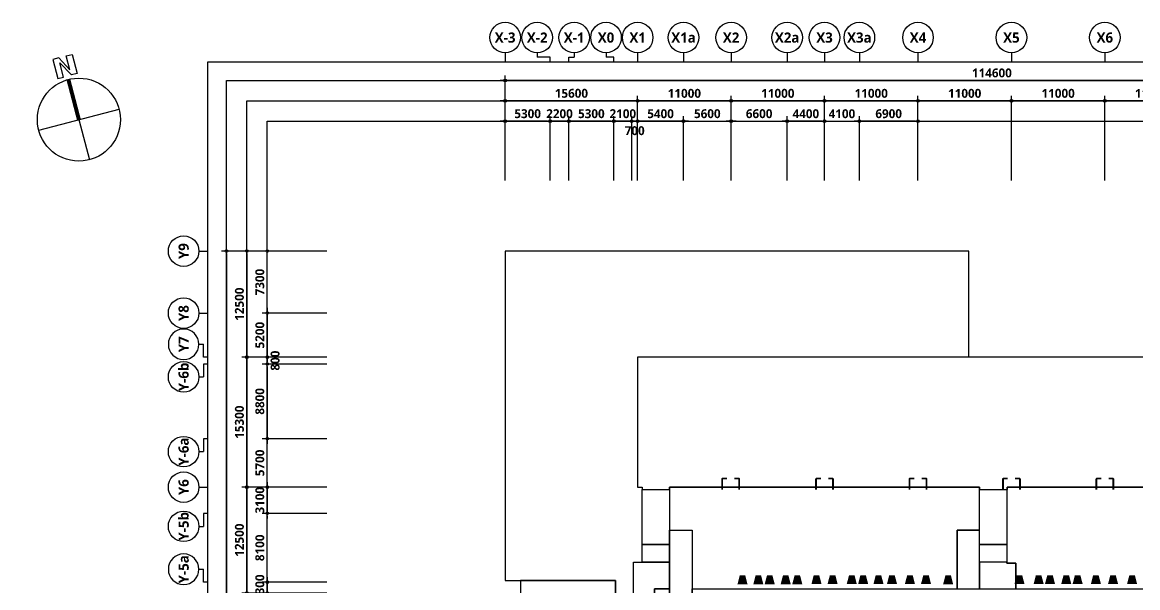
# Model space of a CAD drawing. Header units: millimetres. Extents: x 10941 to 1002000, y 7641 to 169666.
# Drawn here: x 10941 to 142247, y 103066 to 169666 of the extents above; entities that cross this region are included whole.
import ezdxf
from ezdxf.enums import TextEntityAlignment as Align

# ---------------------------------------------------------------- set-up
doc = ezdxf.new("R2010")
doc.units = ezdxf.units.MM
doc.header["$LTSCALE"] = 400
doc.header["$MEASUREMENT"] = 0
doc.header["$PDSIZE"] = -10
doc.layers.get('0').update_dxf_attribs({"linetype": 'CONTINUOUS'})
doc.layers.get('Defpoints').update_dxf_attribs({"color": 153, "linetype": 'CONTINUOUS'})
for name, color, linetype in [('A-ANNO-SYMB', 7, 'CONTINUOUS'), ('A-ANNO-TEXT1', 7, 'CONTINUOUS'), ('A-B2~4', 3, 'CONTINUOUS'), ('A-B3', 4, 'CONTINUOUS'), ('A-ST-AXIS-BUB', 7, 'CONTINUOUS'), ('A-ST-AXIS-DIM', 7, 'CONTINUOUS'), ('X-SEC-종$0$A-ST-AXIS-BUB', 7, 'CONTINUOUS')]:
    doc.layers.add(name, color=color, linetype=linetype)
doc.layers.add('Defpoint', color=161, linetype='CONTINUOUS', plot=False)
doc.layers.add('면적', color=210, linetype='CONTINUOUS', plot=False)
doc.styles.add('SH_대대리576', font='')
doc.styles.get('SH_대대리576').set_extended_font_data('NanumGothic', bold=True)
doc.dimstyles.new('SHP 600', dxfattribs={"dimscale": 300, "dimtxt": 3.5, "dimasz": 1, "dimexe": 2, "dimexo": 2, "dimgap": 1, "dimtad": 1, "dimdec": 0, "dimzin": 0, "dimdsep": 46, "dimtxsty": 'SH_대대리576', "dimblk": 'DIMDOT', "dimcen": 0.09, "dimclrt": 3, "dimadec": 0, "dimazin": 1, "dimtfac": 1, "dimtdec": 0, "dimtix": 1, "dimtmove": 2, "dimatfit": 0, "dimldrblk": 'DIMDOT', "dimfxl": 1, "dimtolj": 1, "dimtzin": 0, "dimarcsym": 0})

# ---------------------------------------------------------------- blocks, each defined once
blk = doc.blocks.new('G$C67953E58')
at = {"layer": '면적'}
for points in [[(95200, 72300), (54600, 72300), (54600, 84800), (48600, 84800), (0, 84800), (0, 46000), (1300, 46000), (1800, 46000), (13000, 46000), (13000, 40100), (15100, 40100), (15100, 48150), (16150, 48150), (16150, 50250), (16150, 56700), (19350, 56700), (19350, 56700), (19350, 57000), (55850, 57000), (55850, 56700), (55850, 56700), (59100, 56700), (59100, 57000), (95200, 57000)], [(16150, 56700), (19350, 56700), (19350, 50250), (16150, 50250)], [(19350, 56700), (19350, 51920), (22000, 51920), (22000, 45000), (53200, 45000), (53200, 51920), (55850, 51920), (55850, 56700), (55850, 56700), (55850, 57000), (19350, 57000), (19350, 56700)], [(55850, 56700), (59050, 56700), (59050, 50250), (55850, 50250)], [(59100, 57000), (59100, 56700), (59050, 56700), (59050, 48025), (60100, 48025), (60100, 45000), (108200, 45000), (108200, 51920), (110850, 51920), (110850, 56450), (110850, 56450), (110850, 57000)], [(110850, 56450), (114050, 56450), (114050, 50250), (110850, 50250)], [(17570, 42890), (17570, 44250), (19350, 44250), (19350, 51920), (22000, 51920), (22000, 45000), (22000, 45000), (22000, 42890), (19350, 42890), (19350, 42890)], [(53200, 45025), (55850, 45025), (55850, 51920), (53200, 51920)], [(110850, 45025), (108200, 45025), (108200, 51920), (110850, 51920)], [(19350, 48150), (16150, 48150), (16150, 50250), (19350, 50250)], [(55850, 50250), (59050, 50250), (59050, 48150), (55850, 48150)], [(110850, 50250), (114050, 50250), (114050, 48150), (110850, 48150)], [(15100, 48150), (19350, 48150), (19350, 45000), (17570, 45000), (17570, 42890), (19350, 42890), (19350, 39090), (15100, 39090)], [(55850, 48150), (55850, 45025), (60100, 45025), (60100, 48025), (59050, 48025), (59050, 48150)], [(110850, 48150), (114600, 48150), (114600, 45025), (110850, 45025)], [(0, 40100), (0, 34000), (5100, 34000), (5100, 40100), (13000, 40100), (13000, 46000), (1800, 46000), (1800, 40100)], [(17570, 45000), (19350, 45000), (19350, 44250), (17570, 44250)], [(19350, 33800), (19350, 42890), (22000, 42890), (22000, 45000), (53200, 45000), (53200, 45025), (60100, 45025), (60100, 45000), (108200, 45000), (108200, 45025), (114600, 45025), (114600, 33800)], [(110200, 45025), (114600, 45025), (114600, 33800), (110200, 33800)], [(5100, 40100), (15100, 40100), (15100, 37200), (5100, 37200)], [(15100, 39090), (19350, 39090), (19350, 33800), (15100, 33800)], [(0, 34000), (0, 21700), (5100, 21700), (5100, 20400), (7300, 20400), (7300, 37200), (5100, 37200), (5100, 34000), (0, 34000)], [(7700, 17200), (7700, 20200), (7300, 20200), (7300, 37200), (15100, 37200), (15100, 17200)], [(15100, 33800), (59600, 33800), (59600, 12200), (58300, 12200), (58300, 8850), (55850, 8850), (55850, 0), (19350, 0), (19350, 10950), (15600, 10950), (15600, 11500), (15100, 11500)], [(59600, 33800), (114600, 33800), (114600, 11500), (103600, 0), (59050, 0), (59050, 8850), (59225, 8850), (59225, 11500), (59600, 11500)], [(7700, 17200), (15100, 17200), (15100, 11600), (7700, 11600), (7700, 17200)], [(58300, 8850), (59225, 8850), (59225, 11500), (59600, 11500), (59600, 12200), (58300, 12200)], [(18400, 10950), (16150, 10950), (16150, 550), (19350, 550), (19350, 6750), (18400, 6750)], [(59050, 550), (55850, 550), (55850, 8850), (59050, 8850)]]:
    blk.add_lwpolyline(points, close=True, dxfattribs=at)
blk.add_lwpolyline([(54600, 72300), (15600, 72300), (15600, 57000), (16150, 57000), (16150, 56700)], dxfattribs=at)
blk = doc.blocks.new('DIMDOT')
at = {"color": 0}
blk.add_line((-2, 0), (2, 0), dxfattribs=at)
for radius in [0.5, 0.25]:
    blk.add_circle((0, 0), radius, dxfattribs=at)
blk = doc.blocks.new('*D19768')
at = {"layer": 'A-ST-AXIS-DIM', "color": 0, "lineweight": -2}
for p, q in [((82382, 158016), (82082, 158016)), ((82682, 151016), (82682, 158616)), ((82682, 158016), (83382, 158016)), ((83382, 151016), (83382, 158616)), ((83682, 158016), (83982, 158016))]:
    blk.add_line(p, q, dxfattribs=at)
at = {"layer": 'Defpoints', "color": 0}
for p in [(83382, 158016), (82682, 150416), (83382, 150416)]:
    blk.add_point(p, dxfattribs=at)
at = {"layer": 'A-ST-AXIS-DIM', "color": 0, "linetype": 'ByBlock', "lineweight": -2, "xscale": 300, "yscale": 300, "zscale": 300}
blk.add_blockref('DIMDOT', (82682, 158016), dxfattribs=at)
at = {"layer": 'A-ST-AXIS-DIM', "color": 0, "linetype": 'ByBlock', "lineweight": -2, "xscale": 300, "yscale": 300, "zscale": 300, "rotation": 180}
blk.add_blockref('DIMDOT', (83382, 158016), dxfattribs=at)
at = {"layer": 'A-ST-AXIS-DIM', "color": 3, "insert": (83032, 156892), "char_height": 1050, "attachment_point": 5, "style": 'SH_대대리576'}
blk.add_mtext('\\A1;700', dxfattribs=at)
blk = doc.blocks.new('*D19780')
at = {"layer": 'A-ST-AXIS-DIM', "color": 0, "lineweight": -2}
for p, q in [((46782, 142716), (39182, 142716)), ((39782, 135716), (39782, 142416)), ((46782, 135416), (39182, 135416))]:
    blk.add_line(p, q, dxfattribs=at)
at = {"layer": 'Defpoints', "color": 0}
for p in [(39782, 142716), (47382, 142716), (47382, 135416)]:
    blk.add_point(p, dxfattribs=at)
at = {"layer": 'A-ST-AXIS-DIM', "color": 0, "linetype": 'ByBlock', "lineweight": -2, "xscale": 300, "yscale": 300, "zscale": 300}
for p, rotation in [((39782, 142716), 90), ((39782, 135416), 270)]:
    blk.add_blockref('DIMDOT', p, dxfattribs=dict(at, rotation=rotation))
at = {"layer": 'A-ST-AXIS-DIM', "color": 3, "insert": (38902, 139066), "char_height": 1050, "attachment_point": 5, "rotation": 90, "style": 'SH_대대리576'}
blk.add_mtext('\\A1;7300', dxfattribs=at)
blk = doc.blocks.new('*D19781')
at = {"layer": 'A-ST-AXIS-DIM', "color": 0, "lineweight": -2}
for p, q in [((46782, 135416), (39182, 135416)), ((39782, 135116), (39782, 130516)), ((46782, 130216), (39182, 130216))]:
    blk.add_line(p, q, dxfattribs=at)
at = {"layer": 'Defpoints', "color": 0}
for p in [(47382, 135416), (39782, 130216), (47382, 130216)]:
    blk.add_point(p, dxfattribs=at)
at = {"layer": 'A-ST-AXIS-DIM', "color": 0, "linetype": 'ByBlock', "lineweight": -2, "xscale": 300, "yscale": 300, "zscale": 300}
for p, rotation in [((39782, 135416), 90), ((39782, 130216), 270)]:
    blk.add_blockref('DIMDOT', p, dxfattribs=dict(at, rotation=rotation))
at = {"layer": 'A-ST-AXIS-DIM', "color": 3, "insert": (38903, 132816), "char_height": 1050, "attachment_point": 5, "rotation": 90, "style": 'SH_대대리576'}
blk.add_mtext('\\A1;5200', dxfattribs=at)
blk = doc.blocks.new('*D19782')
at = {"layer": 'A-ST-AXIS-DIM', "color": 0, "lineweight": -2}
for p, q in [((46782, 130216), (39182, 130216)), ((39782, 130516), (39782, 130816)), ((39782, 129416), (39782, 130216)), ((46782, 129416), (39182, 129416)), ((39782, 129116), (39782, 128816))]:
    blk.add_line(p, q, dxfattribs=at)
at = {"layer": 'Defpoints', "color": 0}
for p in [(39782, 130216), (47382, 130216), (47382, 129416)]:
    blk.add_point(p, dxfattribs=at)
at = {"layer": 'A-ST-AXIS-DIM', "color": 0, "linetype": 'ByBlock', "lineweight": -2, "xscale": 300, "yscale": 300, "zscale": 300}
for p, rotation in [((39782, 130216), 270), ((39782, 129416), 90)]:
    blk.add_blockref('DIMDOT', p, dxfattribs=dict(at, rotation=rotation))
at = {"layer": 'A-ST-AXIS-DIM', "color": 3, "insert": (40702, 129816), "char_height": 1050, "attachment_point": 5, "rotation": 90, "style": 'SH_대대리576'}
blk.add_mtext('\\A1;800', dxfattribs=at)
blk = doc.blocks.new('*D19783')
at = {"layer": 'A-ST-AXIS-DIM', "color": 0, "lineweight": -2}
for p, q in [((46782, 129416), (39182, 129416)), ((39782, 129116), (39782, 120916)), ((46782, 120616), (39182, 120616))]:
    blk.add_line(p, q, dxfattribs=at)
at = {"layer": 'Defpoints', "color": 0}
for p in [(47382, 129416), (39782, 120616), (47382, 120616)]:
    blk.add_point(p, dxfattribs=at)
at = {"layer": 'A-ST-AXIS-DIM', "color": 0, "linetype": 'ByBlock', "lineweight": -2, "xscale": 300, "yscale": 300, "zscale": 300}
for p, rotation in [((39782, 129416), 90), ((39782, 120616), 270)]:
    blk.add_blockref('DIMDOT', p, dxfattribs=dict(at, rotation=rotation))
at = {"layer": 'A-ST-AXIS-DIM', "color": 3, "insert": (38902, 125016), "char_height": 1050, "attachment_point": 5, "rotation": 90, "style": 'SH_대대리576'}
blk.add_mtext('\\A1;8800', dxfattribs=at)
blk = doc.blocks.new('*D19784')
at = {"layer": 'A-ST-AXIS-DIM', "color": 0, "lineweight": -2}
for p, q in [((46782, 120616), (39182, 120616)), ((39782, 115216), (39782, 120316)), ((46782, 114916), (39182, 114916))]:
    blk.add_line(p, q, dxfattribs=at)
at = {"layer": 'Defpoints', "color": 0}
for p in [(39782, 120616), (47382, 120616), (47382, 114916)]:
    blk.add_point(p, dxfattribs=at)
at = {"layer": 'A-ST-AXIS-DIM', "color": 0, "linetype": 'ByBlock', "lineweight": -2, "xscale": 300, "yscale": 300, "zscale": 300}
for p, rotation in [((39782, 120616), 90), ((39782, 114916), 270)]:
    blk.add_blockref('DIMDOT', p, dxfattribs=dict(at, rotation=rotation))
at = {"layer": 'A-ST-AXIS-DIM', "color": 3, "insert": (38905, 117766), "char_height": 1050, "attachment_point": 5, "rotation": 90, "style": 'SH_대대리576'}
blk.add_mtext('\\A1;5700', dxfattribs=at)
blk = doc.blocks.new('*D19785')
at = {"layer": 'A-ST-AXIS-DIM', "color": 0, "lineweight": -2}
for p, q in [((46782, 114916), (39182, 114916)), ((39782, 115216), (39782, 115516)), ((39782, 114916), (39782, 111816)), ((46782, 111816), (39182, 111816)), ((39782, 111516), (39782, 111216))]:
    blk.add_line(p, q, dxfattribs=at)
at = {"layer": 'Defpoints', "color": 0}
for p in [(47382, 114916), (39782, 111816), (47382, 111816)]:
    blk.add_point(p, dxfattribs=at)
at = {"layer": 'A-ST-AXIS-DIM', "color": 0, "linetype": 'ByBlock', "lineweight": -2, "xscale": 300, "yscale": 300, "zscale": 300}
for p, rotation in [((39782, 114916), 270), ((39782, 111816), 90)]:
    blk.add_blockref('DIMDOT', p, dxfattribs=dict(at, rotation=rotation))
at = {"layer": 'A-ST-AXIS-DIM', "color": 3, "insert": (38902, 113366), "char_height": 1050, "attachment_point": 5, "rotation": 90, "style": 'SH_대대리576'}
blk.add_mtext('\\A1;3100', dxfattribs=at)
blk = doc.blocks.new('*D19786')
at = {"layer": 'A-ST-AXIS-DIM', "color": 0, "lineweight": -2}
for p, q in [((46782, 111816), (39182, 111816)), ((39782, 104016), (39782, 111516)), ((46782, 103716), (39182, 103716))]:
    blk.add_line(p, q, dxfattribs=at)
at = {"layer": 'Defpoints', "color": 0}
for p in [(39782, 111816), (47382, 111816), (47382, 103716)]:
    blk.add_point(p, dxfattribs=at)
at = {"layer": 'A-ST-AXIS-DIM', "color": 0, "linetype": 'ByBlock', "lineweight": -2, "xscale": 300, "yscale": 300, "zscale": 300}
for p, rotation in [((39782, 111816), 90), ((39782, 103716), 270)]:
    blk.add_blockref('DIMDOT', p, dxfattribs=dict(at, rotation=rotation))
at = {"layer": 'A-ST-AXIS-DIM', "color": 3, "insert": (38902, 107766), "char_height": 1050, "attachment_point": 5, "rotation": 90, "style": 'SH_대대리576'}
blk.add_mtext('\\A1;8100', dxfattribs=at)
blk = doc.blocks.new('*D19787')
at = {"layer": 'A-ST-AXIS-DIM', "color": 0, "lineweight": -2}
for p, q in [((39782, 104016), (39782, 104316)), ((46782, 103716), (39182, 103716)), ((39782, 103716), (39782, 102416)), ((46782, 102416), (39182, 102416)), ((39782, 102116), (39782, 101816))]:
    blk.add_line(p, q, dxfattribs=at)
at = {"layer": 'Defpoints', "color": 0}
for p in [(47382, 103716), (39782, 102416), (47382, 102416)]:
    blk.add_point(p, dxfattribs=at)
at = {"layer": 'A-ST-AXIS-DIM', "color": 0, "linetype": 'ByBlock', "lineweight": -2, "xscale": 300, "yscale": 300, "zscale": 300}
for p, rotation in [((39782, 103716), 270), ((39782, 102416), 90)]:
    blk.add_blockref('DIMDOT', p, dxfattribs=dict(at, rotation=rotation))
at = {"layer": 'A-ST-AXIS-DIM', "color": 3, "insert": (38902, 103066), "char_height": 1050, "attachment_point": 5, "rotation": 90, "style": 'SH_대대리576'}
blk.add_mtext('\\A1;1300', dxfattribs=at)
blk = doc.blocks.new('*D19798')
at = {"layer": 'A-ST-AXIS-DIM', "color": 0, "lineweight": -2}
for p, q in [((109482, 151016), (109482, 158616)), ((116082, 158016), (109782, 158016)), ((116382, 151016), (116382, 158616))]:
    blk.add_line(p, q, dxfattribs=at)
at = {"layer": 'Defpoints', "color": 0}
for p in [(109482, 158016), (109482, 150416), (116382, 150416)]:
    blk.add_point(p, dxfattribs=at)
at = {"layer": 'A-ST-AXIS-DIM', "color": 0, "linetype": 'ByBlock', "lineweight": -2, "xscale": 300, "yscale": 300, "zscale": 300, "rotation": 180}
blk.add_blockref('DIMDOT', (109482, 158016), dxfattribs=at)
at = {"layer": 'A-ST-AXIS-DIM', "color": 0, "linetype": 'ByBlock', "lineweight": -2, "xscale": 300, "yscale": 300, "zscale": 300}
blk.add_blockref('DIMDOT', (116382, 158016), dxfattribs=at)
at = {"layer": 'A-ST-AXIS-DIM', "color": 3, "insert": (112932, 158896), "char_height": 1050, "attachment_point": 5, "style": 'SH_대대리576'}
blk.add_mtext('\\A1;6900', dxfattribs=at)
blk = doc.blocks.new('*D19799')
at = {"layer": 'A-ST-AXIS-DIM', "color": 0, "lineweight": -2}
for p, q in [((105082, 158016), (104782, 158016)), ((105382, 151016), (105382, 158616)), ((105382, 158016), (109482, 158016)), ((109482, 151016), (109482, 158616)), ((109782, 158016), (110082, 158016))]:
    blk.add_line(p, q, dxfattribs=at)
at = {"layer": 'Defpoints', "color": 0}
for p in [(109482, 158016), (105382, 150416), (109482, 150416)]:
    blk.add_point(p, dxfattribs=at)
at = {"layer": 'A-ST-AXIS-DIM', "color": 0, "linetype": 'ByBlock', "lineweight": -2, "xscale": 300, "yscale": 300, "zscale": 300}
blk.add_blockref('DIMDOT', (105382, 158016), dxfattribs=at)
at = {"layer": 'A-ST-AXIS-DIM', "color": 0, "linetype": 'ByBlock', "lineweight": -2, "xscale": 300, "yscale": 300, "zscale": 300, "rotation": 180}
blk.add_blockref('DIMDOT', (109482, 158016), dxfattribs=at)
at = {"layer": 'A-ST-AXIS-DIM', "color": 3, "insert": (107432, 158892), "char_height": 1050, "attachment_point": 5, "style": 'SH_대대리576'}
blk.add_mtext('\\A1;4100', dxfattribs=at)
blk = doc.blocks.new('*D19800')
at = {"layer": 'A-ST-AXIS-DIM', "color": 0, "lineweight": -2}
for p, q in [((100982, 151016), (100982, 158616)), ((105082, 158016), (101282, 158016)), ((105382, 151016), (105382, 158616))]:
    blk.add_line(p, q, dxfattribs=at)
at = {"layer": 'Defpoints', "color": 0}
for p in [(100982, 158016), (100982, 150416), (105382, 150416)]:
    blk.add_point(p, dxfattribs=at)
at = {"layer": 'A-ST-AXIS-DIM', "color": 0, "linetype": 'ByBlock', "lineweight": -2, "xscale": 300, "yscale": 300, "zscale": 300, "rotation": 180}
blk.add_blockref('DIMDOT', (100982, 158016), dxfattribs=at)
at = {"layer": 'A-ST-AXIS-DIM', "color": 0, "linetype": 'ByBlock', "lineweight": -2, "xscale": 300, "yscale": 300, "zscale": 300}
blk.add_blockref('DIMDOT', (105382, 158016), dxfattribs=at)
at = {"layer": 'A-ST-AXIS-DIM', "color": 3, "insert": (103182, 158892), "char_height": 1050, "attachment_point": 5, "style": 'SH_대대리576'}
blk.add_mtext('\\A1;4400', dxfattribs=at)
blk = doc.blocks.new('*D19801')
at = {"layer": 'A-ST-AXIS-DIM', "color": 0, "lineweight": -2}
for p, q in [((94382, 151016), (94382, 158616)), ((94682, 158016), (100682, 158016)), ((100982, 151016), (100982, 158616))]:
    blk.add_line(p, q, dxfattribs=at)
at = {"layer": 'Defpoints', "color": 0}
for p in [(100982, 158016), (94382, 150416), (100982, 150416)]:
    blk.add_point(p, dxfattribs=at)
at = {"layer": 'A-ST-AXIS-DIM', "color": 0, "linetype": 'ByBlock', "lineweight": -2, "xscale": 300, "yscale": 300, "zscale": 300, "rotation": 180}
blk.add_blockref('DIMDOT', (94382, 158016), dxfattribs=at)
at = {"layer": 'A-ST-AXIS-DIM', "color": 0, "linetype": 'ByBlock', "lineweight": -2, "xscale": 300, "yscale": 300, "zscale": 300}
blk.add_blockref('DIMDOT', (100982, 158016), dxfattribs=at)
at = {"layer": 'A-ST-AXIS-DIM', "color": 3, "insert": (97682, 158896), "char_height": 1050, "attachment_point": 5, "style": 'SH_대대리576'}
blk.add_mtext('\\A1;6600', dxfattribs=at)
blk = doc.blocks.new('*D19802')
at = {"layer": 'A-ST-AXIS-DIM', "color": 0, "lineweight": -2}
for p, q in [((88782, 151016), (88782, 158616)), ((89082, 158016), (94082, 158016)), ((94382, 151016), (94382, 158616))]:
    blk.add_line(p, q, dxfattribs=at)
at = {"layer": 'Defpoints', "color": 0}
for p in [(94382, 158016), (88782, 150416), (94382, 150416)]:
    blk.add_point(p, dxfattribs=at)
at = {"layer": 'A-ST-AXIS-DIM', "color": 0, "linetype": 'ByBlock', "lineweight": -2, "xscale": 300, "yscale": 300, "zscale": 300, "rotation": 180}
blk.add_blockref('DIMDOT', (88782, 158016), dxfattribs=at)
at = {"layer": 'A-ST-AXIS-DIM', "color": 0, "linetype": 'ByBlock', "lineweight": -2, "xscale": 300, "yscale": 300, "zscale": 300}
blk.add_blockref('DIMDOT', (94382, 158016), dxfattribs=at)
at = {"layer": 'A-ST-AXIS-DIM', "color": 3, "insert": (91582, 158896), "char_height": 1050, "attachment_point": 5, "style": 'SH_대대리576'}
blk.add_mtext('\\A1;5600', dxfattribs=at)
blk = doc.blocks.new('*D19803')
at = {"layer": 'A-ST-AXIS-DIM', "color": 0, "lineweight": -2}
for p, q in [((83382, 151016), (83382, 158616)), ((88482, 158016), (83682, 158016)), ((88782, 151016), (88782, 158616))]:
    blk.add_line(p, q, dxfattribs=at)
at = {"layer": 'Defpoints', "color": 0}
for p in [(83382, 158016), (83382, 150416), (88782, 150416)]:
    blk.add_point(p, dxfattribs=at)
at = {"layer": 'A-ST-AXIS-DIM', "color": 0, "linetype": 'ByBlock', "lineweight": -2, "xscale": 300, "yscale": 300, "zscale": 300, "rotation": 180}
blk.add_blockref('DIMDOT', (83382, 158016), dxfattribs=at)
at = {"layer": 'A-ST-AXIS-DIM', "color": 0, "linetype": 'ByBlock', "lineweight": -2, "xscale": 300, "yscale": 300, "zscale": 300}
blk.add_blockref('DIMDOT', (88782, 158016), dxfattribs=at)
at = {"layer": 'A-ST-AXIS-DIM', "color": 3, "insert": (86082, 158894), "char_height": 1050, "attachment_point": 5, "style": 'SH_대대리576'}
blk.add_mtext('\\A1;5400', dxfattribs=at)
blk = doc.blocks.new('A-ST-AXIS-BUB-2')
at = {"layer": 'X-SEC-종$0$A-ST-AXIS-BUB'}
blk.add_line((1800, 1050, -103000), (1800, 525, -103000), dxfattribs=at)
at = {"layer": 'X-SEC-종$0$A-ST-AXIS-BUB', "elevation": -103000}
blk.add_lwpolyline([(3323, 0), (3323, 525), (1800, 525)], dxfattribs=at)
at = {"layer": 'X-SEC-종$0$A-ST-AXIS-BUB'}
blk.add_circle((1800, 2850, -103000), 1800, dxfattribs=at)
blk = doc.blocks.new('dr-sy-018-D-M')
at = {"layer": 'A-ANNO-SYMB'}
for p, q in [((-1, 16.4), (-2.5, 16.4)), ((-2.5, 16.4), (-2.5, 11.4)), ((-1, 16.4), (1, 12.8)), ((-1, 15.09), (1.05, 11.4)), ((-1, 11.4), (-1, 15.09)), ((1, 12.8), (1, 16.4)), ((1, 16.4), (2.5, 16.4)), ((2.5, 16.4), (2.5, 11.4)), ((-2.5, 11.4), (-1, 11.4)), ((2.5, 11.4), (1.05, 11.4)), ((-10.5, 0), (10.5, 0)), ((0, 0), (0, -10.5))]:
    blk.add_line(p, q, dxfattribs=at)
at = {"layer": 'A-ANNO-SYMB', "const_width": 1}
blk.add_lwpolyline([(0, 10.5), (0, 0)], dxfattribs=at)
at = {"layer": 'A-ANNO-SYMB'}
blk.add_circle((0, 0), 10.5, dxfattribs=at)
blk = doc.blocks.new('A-ST-AXIS-BUB-1')
at = {"layer": 'A-ST-AXIS-BUB'}
blk.add_line((0, 350), (0, 0), dxfattribs=at)
blk.add_circle((0, 950), 600, dxfattribs=at)
blk = doc.blocks.new('G$C1D72D447')
at = {"layer": 'X-SEC-종$0$A-ST-AXIS-BUB'}
blk.add_line((1800, 1050, -103000), (1800, 525, -103000), dxfattribs=at)
at = {"layer": 'X-SEC-종$0$A-ST-AXIS-BUB', "elevation": -103000}
blk.add_lwpolyline([(2723, 0), (2723, 525), (1800, 525)], dxfattribs=at)
at = {"layer": 'X-SEC-종$0$A-ST-AXIS-BUB'}
blk.add_circle((1800, 2850, -103000), 1800, dxfattribs=at)
blk = doc.blocks.new('*D19808')
at = {"layer": 'A-ST-AXIS-DIM', "color": 0, "lineweight": -2}
for p, q in [((75282, 151016), (75282, 158616)), ((80282, 158016), (75582, 158016)), ((80582, 151016), (80582, 158616))]:
    blk.add_line(p, q, dxfattribs=at)
at = {"layer": 'Defpoints', "color": 0}
for p in [(75282, 158016), (75282, 150416), (80582, 150416)]:
    blk.add_point(p, dxfattribs=at)
at = {"layer": 'A-ST-AXIS-DIM', "color": 0, "linetype": 'ByBlock', "lineweight": -2, "xscale": 300, "yscale": 300, "zscale": 300, "rotation": 180}
blk.add_blockref('DIMDOT', (75282, 158016), dxfattribs=at)
at = {"layer": 'A-ST-AXIS-DIM', "color": 0, "linetype": 'ByBlock', "lineweight": -2, "xscale": 300, "yscale": 300, "zscale": 300}
blk.add_blockref('DIMDOT', (80582, 158016), dxfattribs=at)
at = {"layer": 'A-ST-AXIS-DIM', "color": 3, "insert": (77932, 158896), "char_height": 1050, "attachment_point": 5, "style": 'SH_대대리576'}
blk.add_mtext('\\A1;5300', dxfattribs=at)
blk = doc.blocks.new('*D19809')
at = {"layer": 'A-ST-AXIS-DIM', "color": 0, "lineweight": -2}
for p, q in [((80282, 158016), (79982, 158016)), ((80582, 151016), (80582, 158616)), ((82682, 158016), (80582, 158016)), ((82682, 151016), (82682, 158616)), ((82982, 158016), (83282, 158016))]:
    blk.add_line(p, q, dxfattribs=at)
at = {"layer": 'Defpoints', "color": 0}
for p in [(80582, 158016), (80582, 150416), (82682, 150416)]:
    blk.add_point(p, dxfattribs=at)
at = {"layer": 'A-ST-AXIS-DIM', "color": 0, "linetype": 'ByBlock', "lineweight": -2, "xscale": 300, "yscale": 300, "zscale": 300}
blk.add_blockref('DIMDOT', (80582, 158016), dxfattribs=at)
at = {"layer": 'A-ST-AXIS-DIM', "color": 0, "linetype": 'ByBlock', "lineweight": -2, "xscale": 300, "yscale": 300, "zscale": 300, "rotation": 180}
blk.add_blockref('DIMDOT', (82682, 158016), dxfattribs=at)
at = {"layer": 'A-ST-AXIS-DIM', "color": 3, "insert": (81632, 158894), "char_height": 1050, "attachment_point": 5, "style": 'SH_대대리576'}
blk.add_mtext('\\A1;2100', dxfattribs=at)
blk = doc.blocks.new('*D19810')
at = {"layer": 'A-ST-AXIS-DIM', "color": 0, "lineweight": -2}
for p, q in [((72782, 158016), (72482, 158016)), ((73082, 151016), (73082, 158616)), ((75282, 158016), (73082, 158016)), ((75282, 151016), (75282, 158616)), ((75582, 158016), (75882, 158016))]:
    blk.add_line(p, q, dxfattribs=at)
at = {"layer": 'Defpoints', "color": 0}
for p in [(73082, 158016), (73082, 150416), (75282, 150416)]:
    blk.add_point(p, dxfattribs=at)
at = {"layer": 'A-ST-AXIS-DIM', "color": 0, "linetype": 'ByBlock', "lineweight": -2, "xscale": 300, "yscale": 300, "zscale": 300}
blk.add_blockref('DIMDOT', (73082, 158016), dxfattribs=at)
at = {"layer": 'A-ST-AXIS-DIM', "color": 0, "linetype": 'ByBlock', "lineweight": -2, "xscale": 300, "yscale": 300, "zscale": 300, "rotation": 180}
blk.add_blockref('DIMDOT', (75282, 158016), dxfattribs=at)
at = {"layer": 'A-ST-AXIS-DIM', "color": 3, "insert": (74182, 158894), "char_height": 1050, "attachment_point": 5, "style": 'SH_대대리576'}
blk.add_mtext('\\A1;2200', dxfattribs=at)
blk = doc.blocks.new('*D19811')
at = {"layer": 'A-ST-AXIS-DIM', "color": 0, "lineweight": -2}
for p, q in [((67782, 151016), (67782, 158616)), ((72782, 158016), (68082, 158016)), ((73082, 151016), (73082, 158616))]:
    blk.add_line(p, q, dxfattribs=at)
at = {"layer": 'Defpoints', "color": 0}
for p in [(67782, 158016), (67782, 150416), (73082, 150416)]:
    blk.add_point(p, dxfattribs=at)
at = {"layer": 'A-ST-AXIS-DIM', "color": 0, "linetype": 'ByBlock', "lineweight": -2, "xscale": 300, "yscale": 300, "zscale": 300, "rotation": 180}
blk.add_blockref('DIMDOT', (67782, 158016), dxfattribs=at)
at = {"layer": 'A-ST-AXIS-DIM', "color": 0, "linetype": 'ByBlock', "lineweight": -2, "xscale": 300, "yscale": 300, "zscale": 300}
blk.add_blockref('DIMDOT', (73082, 158016), dxfattribs=at)
at = {"layer": 'A-ST-AXIS-DIM', "color": 3, "insert": (70432, 158896), "char_height": 1050, "attachment_point": 5, "style": 'SH_대대리576'}
blk.add_mtext('\\A1;5300', dxfattribs=at)
blk = doc.blocks.new('*D19884')
at = {"layer": 'A-ST-AXIS-DIM', "color": 0, "lineweight": -2}
for p, q in [((67782, 151016), (67782, 161016)), ((83082, 160416), (68082, 160416)), ((83382, 151016), (83382, 161016))]:
    blk.add_line(p, q, dxfattribs=at)
at = {"layer": 'Defpoints', "color": 0}
for p in [(67782, 160416), (67782, 150416), (83382, 150416)]:
    blk.add_point(p, dxfattribs=at)
at = {"layer": 'A-ST-AXIS-DIM', "color": 0, "linetype": 'ByBlock', "lineweight": -2, "xscale": 300, "yscale": 300, "zscale": 300, "rotation": 180}
blk.add_blockref('DIMDOT', (67782, 160416), dxfattribs=at)
at = {"layer": 'A-ST-AXIS-DIM', "color": 0, "linetype": 'ByBlock', "lineweight": -2, "xscale": 300, "yscale": 300, "zscale": 300}
blk.add_blockref('DIMDOT', (83382, 160416), dxfattribs=at)
at = {"layer": 'A-ST-AXIS-DIM', "color": 3, "insert": (75582, 161296), "char_height": 1050, "attachment_point": 5, "style": 'SH_대대리576'}
blk.add_mtext('\\A1;15600', dxfattribs=at)
blk = doc.blocks.new('*D19888')
at = {"layer": 'A-ST-AXIS-DIM', "color": 0, "lineweight": -2}
for p, q in [((138382, 151016), (138382, 161016)), ((149082, 160416), (138682, 160416)), ((149382, 151016), (149382, 161016))]:
    blk.add_line(p, q, dxfattribs=at)
at = {"layer": 'Defpoints', "color": 0}
for p in [(138382, 160416), (138382, 150416), (149382, 150416)]:
    blk.add_point(p, dxfattribs=at)
at = {"layer": 'A-ST-AXIS-DIM', "color": 0, "linetype": 'ByBlock', "lineweight": -2, "xscale": 300, "yscale": 300, "zscale": 300, "rotation": 180}
blk.add_blockref('DIMDOT', (138382, 160416), dxfattribs=at)
at = {"layer": 'A-ST-AXIS-DIM', "color": 0, "linetype": 'ByBlock', "lineweight": -2, "xscale": 300, "yscale": 300, "zscale": 300}
blk.add_blockref('DIMDOT', (149382, 160416), dxfattribs=at)
at = {"layer": 'A-ST-AXIS-DIM', "color": 3, "insert": (143882, 161292), "char_height": 1050, "attachment_point": 5, "style": 'SH_대대리576'}
blk.add_mtext('\\A1;11000', dxfattribs=at)
blk = doc.blocks.new('*D19889')
at = {"layer": 'A-ST-AXIS-DIM', "color": 0, "lineweight": -2}
for p, q in [((127382, 151016), (127382, 161016)), ((138082, 160416), (127682, 160416)), ((138382, 151016), (138382, 161016))]:
    blk.add_line(p, q, dxfattribs=at)
at = {"layer": 'Defpoints', "color": 0}
for p in [(127382, 160416), (127382, 150416), (138382, 150416)]:
    blk.add_point(p, dxfattribs=at)
at = {"layer": 'A-ST-AXIS-DIM', "color": 0, "linetype": 'ByBlock', "lineweight": -2, "xscale": 300, "yscale": 300, "zscale": 300, "rotation": 180}
blk.add_blockref('DIMDOT', (127382, 160416), dxfattribs=at)
at = {"layer": 'A-ST-AXIS-DIM', "color": 0, "linetype": 'ByBlock', "lineweight": -2, "xscale": 300, "yscale": 300, "zscale": 300}
blk.add_blockref('DIMDOT', (138382, 160416), dxfattribs=at)
at = {"layer": 'A-ST-AXIS-DIM', "color": 3, "insert": (132882, 161292), "char_height": 1050, "attachment_point": 5, "style": 'SH_대대리576'}
blk.add_mtext('\\A1;11000', dxfattribs=at)
blk = doc.blocks.new('*D19890')
at = {"layer": 'A-ST-AXIS-DIM', "color": 0, "lineweight": -2}
for p, q in [((116382, 151016), (116382, 161016)), ((127082, 160416), (116682, 160416)), ((127382, 151016), (127382, 161016))]:
    blk.add_line(p, q, dxfattribs=at)
at = {"layer": 'Defpoints', "color": 0}
for p in [(116382, 160416), (116382, 150416), (127382, 150416)]:
    blk.add_point(p, dxfattribs=at)
at = {"layer": 'A-ST-AXIS-DIM', "color": 0, "linetype": 'ByBlock', "lineweight": -2, "xscale": 300, "yscale": 300, "zscale": 300, "rotation": 180}
blk.add_blockref('DIMDOT', (116382, 160416), dxfattribs=at)
at = {"layer": 'A-ST-AXIS-DIM', "color": 0, "linetype": 'ByBlock', "lineweight": -2, "xscale": 300, "yscale": 300, "zscale": 300}
blk.add_blockref('DIMDOT', (127382, 160416), dxfattribs=at)
at = {"layer": 'A-ST-AXIS-DIM', "color": 3, "insert": (121882, 161292), "char_height": 1050, "attachment_point": 5, "style": 'SH_대대리576'}
blk.add_mtext('\\A1;11000', dxfattribs=at)
blk = doc.blocks.new('*D19891')
at = {"layer": 'A-ST-AXIS-DIM', "color": 0, "lineweight": -2}
for p, q in [((105382, 151016), (105382, 161016)), ((116082, 160416), (105682, 160416)), ((116382, 151016), (116382, 161016))]:
    blk.add_line(p, q, dxfattribs=at)
at = {"layer": 'Defpoints', "color": 0}
for p in [(105382, 160416), (105382, 150416), (116382, 150416)]:
    blk.add_point(p, dxfattribs=at)
at = {"layer": 'A-ST-AXIS-DIM', "color": 0, "linetype": 'ByBlock', "lineweight": -2, "xscale": 300, "yscale": 300, "zscale": 300, "rotation": 180}
blk.add_blockref('DIMDOT', (105382, 160416), dxfattribs=at)
at = {"layer": 'A-ST-AXIS-DIM', "color": 0, "linetype": 'ByBlock', "lineweight": -2, "xscale": 300, "yscale": 300, "zscale": 300}
blk.add_blockref('DIMDOT', (116382, 160416), dxfattribs=at)
at = {"layer": 'A-ST-AXIS-DIM', "color": 3, "insert": (110882, 161292), "char_height": 1050, "attachment_point": 5, "style": 'SH_대대리576'}
blk.add_mtext('\\A1;11000', dxfattribs=at)
blk = doc.blocks.new('*D19892')
at = {"layer": 'A-ST-AXIS-DIM', "color": 0, "lineweight": -2}
for p, q in [((94382, 151016), (94382, 161016)), ((105082, 160416), (94682, 160416)), ((105382, 151016), (105382, 161016))]:
    blk.add_line(p, q, dxfattribs=at)
at = {"layer": 'Defpoints', "color": 0}
for p in [(94382, 160416), (94382, 150416), (105382, 150416)]:
    blk.add_point(p, dxfattribs=at)
at = {"layer": 'A-ST-AXIS-DIM', "color": 0, "linetype": 'ByBlock', "lineweight": -2, "xscale": 300, "yscale": 300, "zscale": 300, "rotation": 180}
blk.add_blockref('DIMDOT', (94382, 160416), dxfattribs=at)
at = {"layer": 'A-ST-AXIS-DIM', "color": 0, "linetype": 'ByBlock', "lineweight": -2, "xscale": 300, "yscale": 300, "zscale": 300}
blk.add_blockref('DIMDOT', (105382, 160416), dxfattribs=at)
at = {"layer": 'A-ST-AXIS-DIM', "color": 3, "insert": (99882, 161292), "char_height": 1050, "attachment_point": 5, "style": 'SH_대대리576'}
blk.add_mtext('\\A1;11000', dxfattribs=at)
blk = doc.blocks.new('*D19893')
at = {"layer": 'A-ST-AXIS-DIM', "color": 0, "lineweight": -2}
for p, q in [((83382, 151016), (83382, 161016)), ((94082, 160416), (83682, 160416)), ((94382, 151016), (94382, 161016))]:
    blk.add_line(p, q, dxfattribs=at)
at = {"layer": 'Defpoints', "color": 0}
for p in [(83382, 160416), (83382, 150416), (94382, 150416)]:
    blk.add_point(p, dxfattribs=at)
at = {"layer": 'A-ST-AXIS-DIM', "color": 0, "linetype": 'ByBlock', "lineweight": -2, "xscale": 300, "yscale": 300, "zscale": 300, "rotation": 180}
blk.add_blockref('DIMDOT', (83382, 160416), dxfattribs=at)
at = {"layer": 'A-ST-AXIS-DIM', "color": 0, "linetype": 'ByBlock', "lineweight": -2, "xscale": 300, "yscale": 300, "zscale": 300}
blk.add_blockref('DIMDOT', (94382, 160416), dxfattribs=at)
at = {"layer": 'A-ST-AXIS-DIM', "color": 3, "insert": (88882, 161292), "char_height": 1050, "attachment_point": 5, "style": 'SH_대대리576'}
blk.add_mtext('\\A1;11000', dxfattribs=at)
blk = doc.blocks.new('*D19894')
at = {"layer": 'A-ST-AXIS-DIM', "color": 0, "lineweight": -2}
for p, q in [((67782, 151016), (67782, 163416)), ((182382, 151016), (182382, 163416)), ((182082, 162816), (68082, 162816))]:
    blk.add_line(p, q, dxfattribs=at)
at = {"layer": 'Defpoints', "color": 0}
for p in [(67782, 162816), (67782, 150416), (182382, 150416)]:
    blk.add_point(p, dxfattribs=at)
at = {"layer": 'A-ST-AXIS-DIM', "color": 0, "linetype": 'ByBlock', "lineweight": -2, "xscale": 300, "yscale": 300, "zscale": 300, "rotation": 180}
blk.add_blockref('DIMDOT', (67782, 162816), dxfattribs=at)
at = {"layer": 'A-ST-AXIS-DIM', "color": 0, "linetype": 'ByBlock', "lineweight": -2, "xscale": 300, "yscale": 300, "zscale": 300}
blk.add_blockref('DIMDOT', (182382, 162816), dxfattribs=at)
at = {"layer": 'A-ST-AXIS-DIM', "color": 3, "insert": (125082, 163696), "char_height": 1050, "attachment_point": 5, "style": 'SH_대대리576'}
blk.add_mtext('\\A1;114600', dxfattribs=at)
blk = doc.blocks.new('*D19895')
at = {"layer": 'A-ST-AXIS-DIM', "color": 0, "lineweight": -2}
for p, q in [((46782, 142716), (36782, 142716)), ((37382, 142416), (37382, 130516)), ((46782, 130216), (36782, 130216))]:
    blk.add_line(p, q, dxfattribs=at)
at = {"layer": 'Defpoints', "color": 0}
for p in [(47382, 142716), (37382, 130216), (47382, 130216)]:
    blk.add_point(p, dxfattribs=at)
at = {"layer": 'A-ST-AXIS-DIM', "color": 0, "linetype": 'ByBlock', "lineweight": -2, "xscale": 300, "yscale": 300, "zscale": 300}
for p, rotation in [((37382, 142716), 90), ((37382, 130216), 270)]:
    blk.add_blockref('DIMDOT', p, dxfattribs=dict(at, rotation=rotation))
at = {"layer": 'A-ST-AXIS-DIM', "color": 3, "insert": (36503, 136466), "char_height": 1050, "attachment_point": 5, "rotation": 90, "style": 'SH_대대리576'}
blk.add_mtext('\\A1;12500', dxfattribs=at)
blk = doc.blocks.new('*D19896')
at = {"layer": 'A-ST-AXIS-DIM', "color": 0, "lineweight": -2}
for p, q in [((46782, 130216), (36782, 130216)), ((37382, 129916), (37382, 115216)), ((46782, 114916), (36782, 114916))]:
    blk.add_line(p, q, dxfattribs=at)
at = {"layer": 'Defpoints', "color": 0}
for p in [(47382, 130216), (37382, 114916), (47382, 114916)]:
    blk.add_point(p, dxfattribs=at)
at = {"layer": 'A-ST-AXIS-DIM', "color": 0, "linetype": 'ByBlock', "lineweight": -2, "xscale": 300, "yscale": 300, "zscale": 300}
for p, rotation in [((37382, 130216), 90), ((37382, 114916), 270)]:
    blk.add_blockref('DIMDOT', p, dxfattribs=dict(at, rotation=rotation))
at = {"layer": 'A-ST-AXIS-DIM', "color": 3, "insert": (36502, 122566), "char_height": 1050, "attachment_point": 5, "rotation": 90, "style": 'SH_대대리576'}
blk.add_mtext('\\A1;15300', dxfattribs=at)
blk = doc.blocks.new('*D19897')
at = {"layer": 'A-ST-AXIS-DIM', "color": 0, "lineweight": -2}
for p, q in [((46782, 114916), (36782, 114916)), ((37382, 114616), (37382, 102716)), ((46782, 102416), (36782, 102416))]:
    blk.add_line(p, q, dxfattribs=at)
at = {"layer": 'Defpoints', "color": 0}
for p in [(47382, 114916), (37382, 102416), (47382, 102416)]:
    blk.add_point(p, dxfattribs=at)
at = {"layer": 'A-ST-AXIS-DIM', "color": 0, "linetype": 'ByBlock', "lineweight": -2, "xscale": 300, "yscale": 300, "zscale": 300}
for p, rotation in [((37382, 114916), 90), ((37382, 102416), 270)]:
    blk.add_blockref('DIMDOT', p, dxfattribs=dict(at, rotation=rotation))
at = {"layer": 'A-ST-AXIS-DIM', "color": 3, "insert": (36503, 108666), "char_height": 1050, "attachment_point": 5, "rotation": 90, "style": 'SH_대대리576'}
blk.add_mtext('\\A1;12500', dxfattribs=at)
blk = doc.blocks.new('*D19902')
at = {"layer": 'A-ST-AXIS-DIM', "color": 0, "lineweight": -2}
for p, q in [((46782, 142716), (34382, 142716)), ((34982, 142416), (34982, 58216)), ((46782, 57916), (34382, 57916))]:
    blk.add_line(p, q, dxfattribs=at)
at = {"layer": 'Defpoints', "color": 0}
for p in [(47382, 142716), (34982, 57916), (47382, 57916)]:
    blk.add_point(p, dxfattribs=at)
at = {"layer": 'A-ST-AXIS-DIM', "color": 0, "linetype": 'ByBlock', "lineweight": -2, "xscale": 300, "yscale": 300, "zscale": 300}
for p, rotation in [((34982, 142716), 90), ((34982, 57916), 270)]:
    blk.add_blockref('DIMDOT', p, dxfattribs=dict(at, rotation=rotation))
at = {"layer": 'A-ST-AXIS-DIM', "color": 3, "insert": (34102, 100316), "char_height": 1050, "attachment_point": 5, "rotation": 90, "style": 'SH_대대리576'}
blk.add_mtext('\\A1;84800', dxfattribs=at)
blk = doc.blocks.new('G$CBA52A250')
at = {"layer": 'A-ST-AXIS-BUB'}
for p, q in [((1177, 0), (1177, 525)), ((1177, 525), (1800, 525)), ((1800, 1050), (1800, 525))]:
    blk.add_line(p, q, dxfattribs=at)
blk.add_circle((1800, 2850), 1800, dxfattribs=at)

msp = doc.modelspace()

# ---------------------------------------------------------------- linework, layer by layer
at = {"layer": 'A-B2~4', "linetype": 'Continuous', "const_width": 225}
for points in [[(93901.5, 115928.8), (93444.3, 115928.8, 0.41421356), (93331.8, 115816.3), (93331.8, 114621.7)], [(94762.2, 115928.8), (95219.3, 115928.8, -0.41421356), (95331.8, 115816.3), (95331.8, 114621.7)], [(104951.5, 115928.8), (104494.3, 115928.8, 0.41421356), (104381.8, 115816.3), (104381.8, 114621.7)], [(105812.2, 115928.8), (106269.3, 115928.8, -0.41421356), (106381.8, 115816.3), (106381.8, 114621.7)], [(115951.5, 115928.8), (115494.3, 115928.8, 0.41421356), (115381.8, 115816.3), (115381.8, 114621.7)], [(116812.2, 115928.8), (117269.3, 115928.8, -0.41421356), (117381.8, 115816.3), (117381.8, 114621.7)], [(126951.5, 115928.8), (126494.3, 115928.8, 0.41421356), (126381.8, 115816.3), (126381.8, 114621.7)], [(127812.2, 115928.8), (128269.3, 115928.8, -0.41421356), (128381.8, 115816.3), (128381.8, 114621.7)], [(137951.5, 115928.8), (137494.3, 115928.8, 0.41421356), (137381.8, 115816.3), (137381.8, 114621.7)], [(138812.2, 115928.8), (139269.3, 115928.8, -0.41421356), (139381.8, 115816.3), (139381.8, 114621.7)]]:
    msp.add_lwpolyline(points, format="xyb", dxfattribs=at)
at = {"layer": 'A-B3', "linetype": 'Continuous'}
for points in [[(96047.5, 104511.4), (95399.7, 104511.4), (96317.5, 103463.5), (95129.7, 103463.5)], [(97911.8, 104511.4), (97264, 104511.4), (98181.8, 103463.5), (96994, 103463.5)], [(99249.6, 104511.4), (98601.8, 104511.4), (99519.6, 103463.5), (98331.8, 103463.5)], [(101133.2, 104511.4), (100485.4, 104511.4), (101403.2, 103463.5), (100215.4, 103463.5)], [(102499.6, 104511.4), (101851.8, 104511.4), (102769.6, 103463.5), (101581.8, 103463.5)], [(104757.7, 104536.4), (104109.9, 104536.4), (105027.7, 103488.5), (103839.9, 103488.5)], [(106653.7, 104536.4), (106005.9, 104536.4), (106923.7, 103488.5), (105735.9, 103488.5)], [(108911.8, 104536.4), (108264, 104536.4), (109181.8, 103488.5), (107994, 103488.5)], [(110249.6, 104536.4), (109601.8, 104536.4), (110519.6, 103488.5), (109331.8, 103488.5)], [(112055.4, 104536.4), (111407.6, 104536.4), (112325.4, 103488.5), (111137.6, 103488.5)], [(113644.8, 104536.4), (112997, 104536.4), (113914.8, 103488.5), (112727, 103488.5)], [(115757.7, 104536.4), (115109.9, 104536.4), (116027.7, 103488.5), (114839.9, 103488.5)], [(117653.7, 104536.4), (117005.9, 104536.4), (117923.7, 103488.5), (116735.9, 103488.5)], [(120257.7, 104511.4), (119609.9, 104511.4), (120527.7, 103463.5), (119339.9, 103463.5)], [(128653.7, 104536.4), (128005.9, 104536.4), (128923.7, 103488.5), (127735.9, 103488.5)], [(130911.8, 104536.4), (130264, 104536.4), (131181.8, 103488.5), (129994, 103488.5)], [(132249.6, 104536.4), (131601.8, 104536.4), (132519.6, 103488.5), (131331.8, 103488.5)], [(134161.8, 104536.4), (133514, 104536.4), (134431.8, 103488.5), (133244, 103488.5)], [(135499.6, 104536.4), (134851.8, 104536.4), (135769.6, 103488.5), (134581.8, 103488.5)], [(137650.3, 104536.4), (137002.5, 104536.4), (137920.3, 103488.5), (136732.5, 103488.5)], [(139669.7, 104536.4), (139021.9, 104536.4), (139939.7, 103488.5), (138751.9, 103488.5)], [(141911.8, 104536.4), (141264, 104536.4), (142181.8, 103488.5), (140994, 103488.5)]]:
    msp.add_solid(points, dxfattribs=at)
at = {"layer": 'Defpoint'}
for points in [[(203981.8, 36444.9), (32781.8, 36444.9), (32781.8, 165016.3), (203981.8, 165016.3)], [(201781.8, 38644.9), (34981.8, 38644.9), (34981.8, 162816.3), (201781.8, 162816.3)], [(199381.8, 41044.9), (37381.8, 41044.9), (37381.8, 160416.3), (199381.8, 160416.3)], [(196981.8, 43444.9), (39781.8, 43444.9), (39781.8, 158016.3), (196981.8, 158016.3)]]:
    msp.add_lwpolyline(points, close=True, dxfattribs=at)

# ---------------------------------------------------------------- block references
for name, p in [('G$CBA52A250', (74104.7, 165016.3)), ('G$C67953E58', (67781.8, 57916.3))]:
    msp.add_blockref(name, p)
at = {"xscale": 465.6960000000489, "yscale": 465.6960000000489, "zscale": 465.6960000000489, "rotation": 14.62512501076412}
msp.add_blockref('dr-sy-018-D-M', (17600, 158200), dxfattribs=at)
at = {"layer": 'A-ST-AXIS-BUB', "xscale": 3, "yscale": 3, "zscale": 3}
for p in [(67781.8, 165016.3), (83381.8, 165016.3), (88781.8, 165016.3), (94381.8, 165016.3), (100981.8, 165016.3), (105381.8, 165016.3), (109481.8, 165016.3), (116381.8, 165016.3), (127381.8, 165016.3), (138381.8, 165016.3)]:
    msp.add_blockref('A-ST-AXIS-BUB-1', p, dxfattribs=at)
at = {"layer": 'A-ST-AXIS-BUB'}
for name, p in [('A-ST-AXIS-BUB-2', (69758.9, 165016.3)), ('G$C1D72D447', (77858.9, 165016.3))]:
    msp.add_blockref(name, p, dxfattribs=at)
at = {"layer": 'A-ST-AXIS-BUB', "xscale": 3, "yscale": 3, "zscale": 3, "rotation": 90}
for p in [(32781.8, 142716.3), (32781.8, 135416.3), (32781.8, 114916.3)]:
    msp.add_blockref('A-ST-AXIS-BUB-1', p, dxfattribs=at)
at = {"layer": 'A-ST-AXIS-BUB', "xscale": -1, "rotation": 89.9999999999999}
for p in [(32781.8, 133539.2), (32781.8, 107039.2)]:
    msp.add_blockref('A-ST-AXIS-BUB-2', p, dxfattribs=at)
at = {"layer": 'A-ST-AXIS-BUB', "rotation": 90}
for p in [(32781.8, 126093.4), (32781.8, 117293.4), (32781.8, 108493.4)]:
    msp.add_blockref('A-ST-AXIS-BUB-2', p, dxfattribs=at)

# ---------------------------------------------------------------- texts
at = {"layer": 'A-ANNO-TEXT1', "style": 'SH_대대리576'}
for s, p in [('X-3', (67781.8, 167866.3)), ('X-2', (71558.9, 167866.3)), ('X-1', (75904.7, 167866.3)), ('X0', (79658.9, 167866.3)), ('X1', (83381.8, 167866.3)), ('X1a', (88781.8, 167866.3)), ('X2', (94381.8, 167866.3)), ('X2a', (100981.8, 167866.3)), ('X3', (105381.8, 167866.3)), ('X3a', (109481.8, 167866.3)), ('X4', (116381.8, 167866.3)), ('X5', (127381.8, 167866.3)), ('X6', (138381.8, 167866.3))]:
    msp.add_text(s, height=1200, dxfattribs=at).set_placement(p, align=Align.MIDDLE_CENTER)
for s, p in [('Y9', (29931.8, 142716.3)), ('Y8', (29931.8, 135416.3)), ('Y7', (29931.8, 131739.2)), ('Y-6b', (29931.8, 127893.4)), ('Y-6a', (29931.8, 119093.4)), ('Y6', (29931.8, 114916.3)), ('Y-5b', (29931.8, 110293.4)), ('Y-5a', (29931.8, 105239.2))]:
    msp.add_text(s, height=1200, rotation=90, dxfattribs=at).set_placement(p, align=Align.MIDDLE_CENTER)

# ---------------------------------------------------------------- dimensions: what is measured, and where the dimension line sits
at = {"layer": 'A-ST-AXIS-DIM'}
for base, p1, p2, picture, middle in [((67781.8, 162816.3), (182381.8, 150416.3), (67781.8, 150416.3), '*D19894', (125081.8, 163695.8)), ((67781.8, 160416.3), (83381.8, 150416.3), (67781.8, 150416.3), '*D19884', (75581.8, 161295.8)), ((83381.8, 160416.3), (94381.8, 150416.3), (83381.8, 150416.3), '*D19893', (88881.8, 161292.1)), ((94381.8, 160416.3), (105381.8, 150416.3), (94381.8, 150416.3), '*D19892', (99881.8, 161292.1)), ((105381.8, 160416.3), (116381.8, 150416.3), (105381.8, 150416.3), '*D19891', (110881.8, 161292.1)), ((116381.8, 160416.3), (127381.8, 150416.3), (116381.8, 150416.3), '*D19890', (121881.8, 161292.1)), ((127381.8, 160416.3), (138381.8, 150416.3), (127381.8, 150416.3), '*D19889', (132881.8, 161292.1)), ((138381.8, 160416.3), (149381.8, 150416.3), (138381.8, 150416.3), '*D19888', (143881.8, 161292.1)), ((67781.8, 158016.3), (73081.8, 150416.3), (67781.8, 150416.3), '*D19811', (70431.8, 158895.8)), ((73081.8, 158016.3), (75281.8, 150416.3), (73081.8, 150416.3), '*D19810', (74181.8, 158893.5)), ((75281.8, 158016.3), (80581.8, 150416.3), (75281.8, 150416.3), '*D19808', (77931.8, 158895.8)), ((80581.8, 158016.3), (82681.8, 150416.3), (80581.8, 150416.3), '*D19809', (81631.8, 158893.5)), ((83381.8, 158016.3), (88781.8, 150416.3), (83381.8, 150416.3), '*D19803', (86081.8, 158893.5))]:
    dim = msp.add_linear_dim(base=base, p1=p1, p2=p2, dimstyle='SHP 600', dxfattribs=at)
    dim.commit()
    dim.dimension.update_dxf_attribs({"geometry": picture, "text_midpoint": middle})
for base, p1, p2, angle, picture, middle in [((94381.8, 158016.3), (88781.8, 150416.3), (94381.8, 150416.3), 180, '*D19802', (91581.8, 158895.8)), ((100981.8, 158016.3), (94381.8, 150416.3), (100981.8, 150416.3), 180, '*D19801', (97681.8, 158895.8)), ((100981.8, 158016.3), (105381.8, 150416.3), (100981.8, 150416.3), 0, '*D19800', (103181.8, 158892.1)), ((109481.8, 158016.3), (105381.8, 150416.3), (109481.8, 150416.3), 180, '*D19799', (107431.8, 158892.1)), ((109481.8, 158016.3), (116381.8, 150416.3), (109481.8, 150416.3), 0, '*D19798', (112931.8, 158895.8)), ((34981.8, 57916.3), (47381.8, 142716.3), (47381.8, 57916.3), 90, '*D19902', (34102.4, 100316.3)), ((37381.8, 130216.3), (47381.8, 142716.3), (47381.8, 130216.3), 90, '*D19895', (36503.1, 136466.3)), ((39781.8, 142716.3), (47381.8, 135416.3), (47381.8, 142716.3), 270, '*D19780', (38902.4, 139066.3)), ((39781.8, 130216.3), (47381.8, 135416.3), (47381.8, 130216.3), 90, '*D19781', (38903.1, 132816.3)), ((37381.8, 114916.3), (47381.8, 130216.3), (47381.8, 114916.3), 90, '*D19896', (36502.4, 122566.3)), ((39781.8, 120616.3), (47381.8, 129416.3), (47381.8, 120616.3), 90, '*D19783', (38902.4, 125016.3)), ((39781.8, 120616.3), (47381.8, 114916.3), (47381.8, 120616.3), 270, '*D19784', (38904.6, 117766.3)), ((37381.8, 102416.3), (47381.8, 114916.3), (47381.8, 102416.3), 90, '*D19897', (36503.1, 108666.3)), ((39781.8, 111816.3), (47381.8, 114916.3), (47381.8, 111816.3), 90, '*D19785', (38902.4, 113366.3)), ((39781.8, 111816.3), (47381.8, 103716.3), (47381.8, 111816.3), 270, '*D19786', (38902.4, 107766.3)), ((39781.8, 102416.3), (47381.8, 103716.3), (47381.8, 102416.3), 90, '*D19787', (38902.4, 103066.3))]:
    dim = msp.add_linear_dim(base=base, p1=p1, p2=p2, angle=angle, dimstyle='SHP 600', dxfattribs=at)
    dim.commit()
    dim.dimension.update_dxf_attribs({"geometry": picture, "text_midpoint": middle})
for base, p1, p2, angle, picture, middle in [((83381.8, 158016.3), (82681.8, 150416.3), (83381.8, 150416.3), 180, '*D19768', (83031.8, 156892.1)), ((39781.8, 130216.3), (47381.8, 129416.3), (47381.8, 130216.3), 270, '*D19782', (40702.4, 129816.3))]:
    dim = msp.add_linear_dim(base=base, p1=p1, p2=p2, angle=angle, dimstyle='SHP 600', dxfattribs=at)
    dim.commit()
    dim.dimension.update_dxf_attribs({"geometry": picture, "text_midpoint": middle, "dimtype": 160})

doc.saveas('drawing.dxf')
